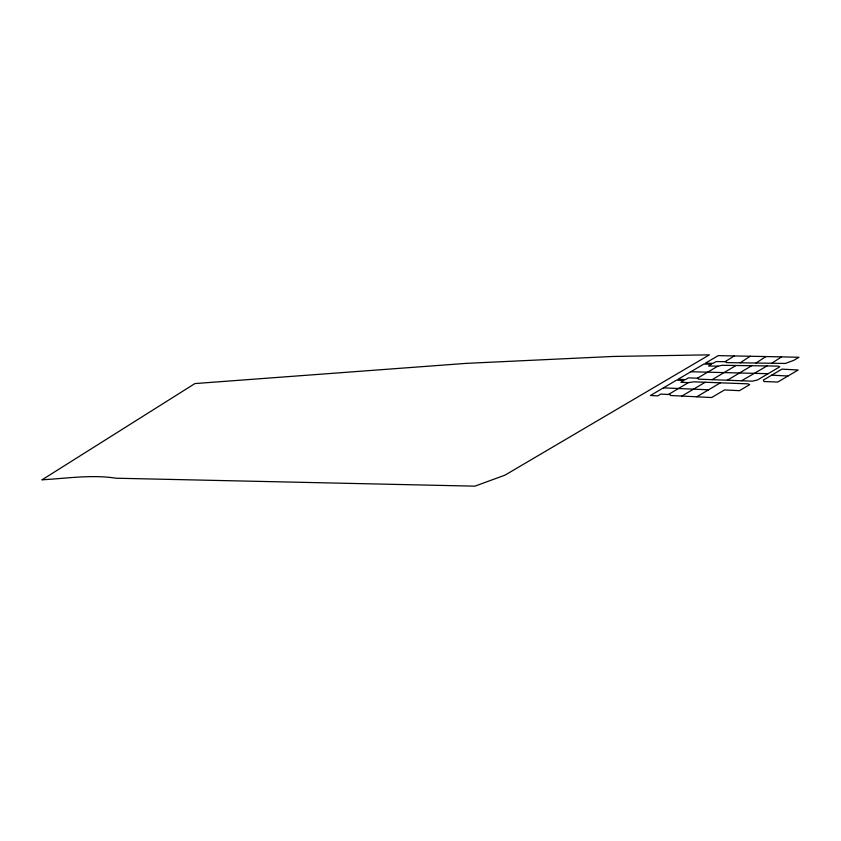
<?xml version="1.0" encoding="UTF-8"?>
<svg xmlns="http://www.w3.org/2000/svg" width="841" height="841" viewBox="0 0 841 841"><rect width="100%" height="100%" fill="white"/><g stroke="black" fill="none" stroke-linecap="round" stroke-linejoin="round"><path stroke-width="1.26" d="M740.248 362.807L750.256 356.195M755.985 363.039L766.025 356.521M771.733 363.259L781.562 356.878L798.95 357.278L793.746 360.358L785.399 363.449L726.393 362.608L725.983 361.693L716.122 361.556L713.094 363.344L705.294 363.228L718.235 355.627L781.562 356.878M725.089 361.683L734.361 355.88M668.458 394.471L688.443 382.602L693.846 381.835L747.975 383.843L749.688 384.621L739.439 390.676L724.511 389.94L711.675 397.53L670.487 395.501L670.13 394.555L660.795 394.114L657.757 395.89L650.44 395.501L676.532 380.153L683.87 380.531L680.842 382.319L688.443 382.602M697.441 378.198L717.888 366.15L708.543 366.014L711.591 364.237L703.791 364.121L678.035 379.27L685.394 379.638L688.422 377.861L697.914 378.208L698.44 379.154L712.138 379.669L736.001 365.499M712.138 379.669L727.328 380.227L751.738 365.719M705.2 382.256L681.851 396.069M696.769 396.794L720.401 382.823M771.712 375.16L781.909 369.136L798.172 369.998L777.788 382.045L763.954 381.53L763.376 380.079L771.712 375.16L787.975 376.022M741.594 380.763L752.464 381.162L757.583 379.932L779.807 366.802L777.978 366.098L767.045 365.94L741.594 380.763L727.328 380.227M717.52 366.361L721.935 365.299L767.045 365.94M690.808 371.754L768.138 373.698M663.423 387.859L708.585 389.804M42.103 479.78C65.829 478.508 91.658 474.387 115.984 478.214L474.913 486.161L505.01 475.133L709.415 354.839L612.616 356.468L466.093 363.375L194.912 383.57L42.103 479.78"/></g></svg>
